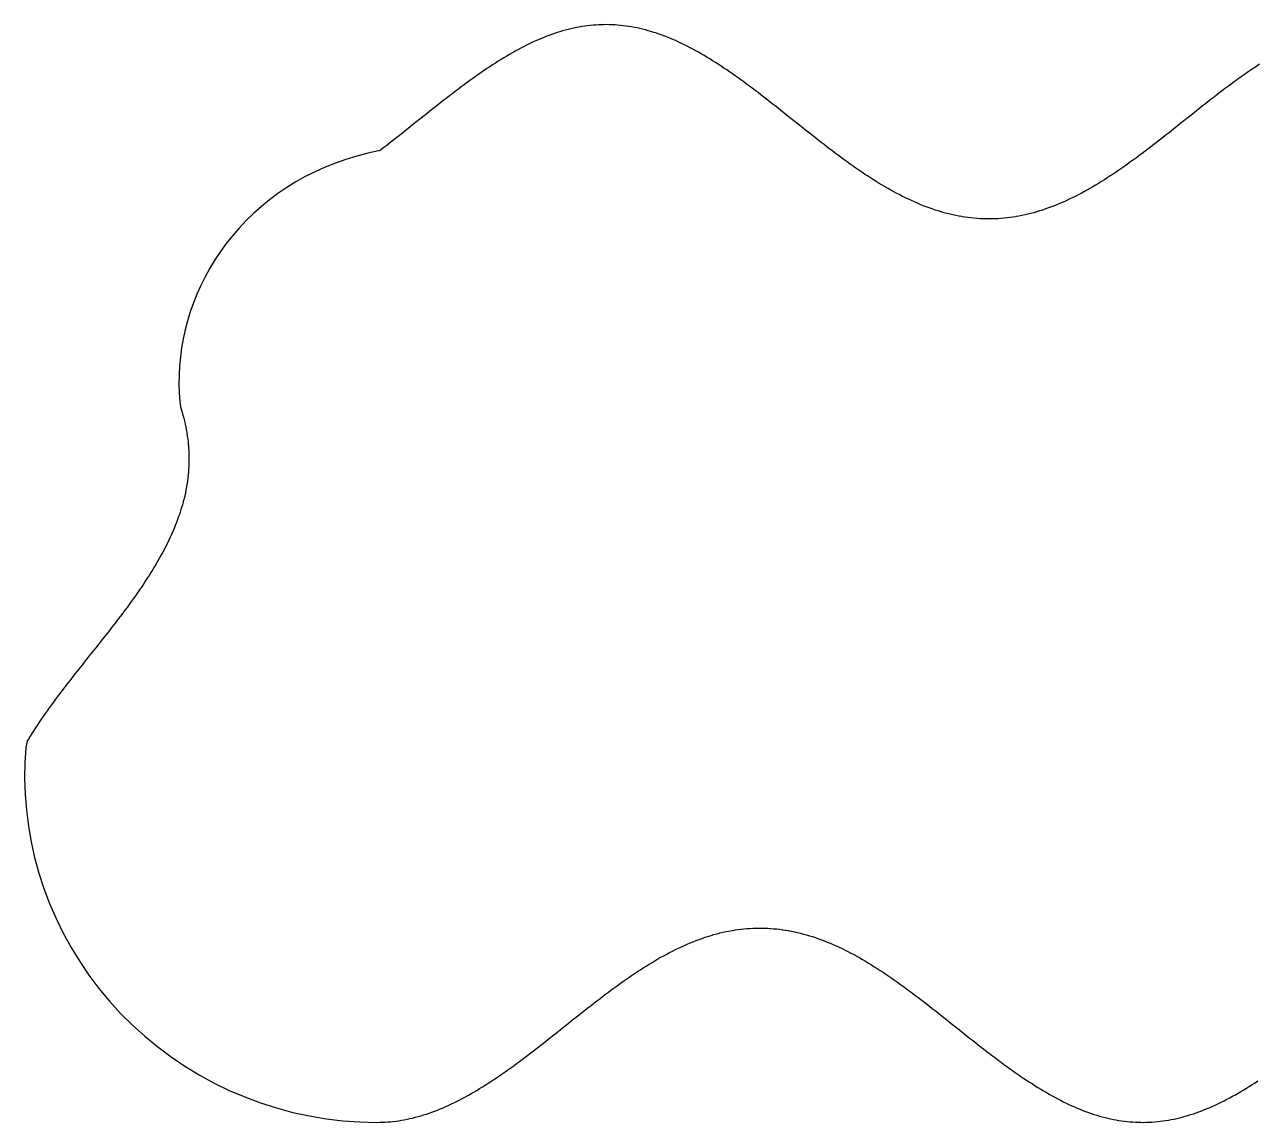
# Model space of a CAD drawing. Header units: metres. Extents: x -11.1 to 65.1, y -12 to 21.9.
# Drawn here: x -11.07 to 27, y -12 to 21.9 of the extents above; entities that cross this region are included whole.
import ezdxf

# ---------------------------------------------------------------- set-up
doc = ezdxf.new("R2010")
doc.units = ezdxf.units.M

msp = doc.modelspace()

# ---------------------------------------------------------------- linework, layer by layer
for p, q in [((5.54309, 21.7057), (5.45706, 21.6802)), ((5.62856, 21.7295), (5.54309, 21.7057)), ((5.71408, 21.7518), (5.62856, 21.7295)), ((5.8002, 21.7728), (5.71408, 21.7518)), ((5.8842, 21.7917), (5.8002, 21.7728)), ((5.97093, 21.8097), (5.8842, 21.7917)), ((6.05557, 21.8257), (5.97093, 21.8097)), ((6.14035, 21.8401), (6.05557, 21.8257)), ((6.22636, 21.8532), (6.14035, 21.8401)), ((6.31099, 21.8646), (6.22636, 21.8532)), ((6.39626, 21.8744), (6.31099, 21.8646)), ((6.48143, 21.8827), (6.39626, 21.8744)), ((6.56604, 21.8893), (6.48143, 21.8827)), ((6.65134, 21.8943), (6.56604, 21.8893)), ((6.73604, 21.8978), (6.65134, 21.8943)), ((6.82124, 21.8996), (6.73604, 21.8978)), ((6.90575, 21.8999), (6.82124, 21.8996)), ((6.99185, 21.8985), (6.90575, 21.8999)), ((7.07556, 21.8957), (6.99185, 21.8985)), ((7.16176, 21.8911), (7.07556, 21.8957)), ((7.24571, 21.8851), (7.16176, 21.8911)), ((7.3311, 21.8773), (7.24571, 21.8851)), ((7.41695, 21.868), (7.3311, 21.8773)), ((7.50125, 21.8572), (7.41695, 21.868)), ((7.58653, 21.8447), (7.50125, 21.8572)), ((7.67166, 21.8307), (7.58653, 21.8447)), ((7.75703, 21.8151), (7.67166, 21.8307)), ((7.84229, 21.7979), (7.75703, 21.8151)), ((7.92751, 21.7793), (7.84229, 21.7979)), ((8.01295, 21.759), (7.92751, 21.7793)), ((8.09914, 21.737), (8.01295, 21.759)), ((8.18356, 21.714), (8.09914, 21.737)), ((8.27032, 21.6888), (8.18356, 21.714)), ((4.5959, 21.3456), (4.51012, 21.3048)), ((4.6833, 21.3859), (4.5959, 21.3456)), ((4.76891, 21.424), (4.6833, 21.3859)), ((4.85631, 21.4615), (4.76891, 21.424)), ((4.94101, 21.4965), (4.85631, 21.4615)), ((5.02805, 21.5311), (4.94101, 21.4965)), ((5.11456, 21.5641), (5.02805, 21.5311)), ((5.19957, 21.5951), (5.11456, 21.5641)), ((5.2865, 21.6253), (5.19957, 21.5951)), ((5.37117, 21.6533), (5.2865, 21.6253)), ((5.45706, 21.6802), (5.37117, 21.6533)), ((8.35577, 21.6625), (8.27032, 21.6888)), ((8.44128, 21.6347), (8.35577, 21.6625)), ((8.52638, 21.6056), (8.44128, 21.6347)), ((8.61391, 21.5742), (8.52638, 21.6056)), ((8.69896, 21.5422), (8.61391, 21.5742)), ((8.78481, 21.5086), (8.69896, 21.5422)), ((8.87166, 21.4731), (8.78481, 21.5086)), ((8.95694, 21.437), (8.87166, 21.4731)), ((9.0441, 21.3986), (8.95694, 21.437)), ((9.13081, 21.3591), (9.0441, 21.3986)), ((9.21602, 21.319), (9.13081, 21.3591)), ((3.90152, 20.9802), (3.81563, 20.9298)), ((3.99019, 21.0311), (3.90152, 20.9802)), ((4.07619, 21.0793), (3.99019, 21.0311)), ((4.1633, 21.1271), (4.07619, 21.0793)), ((4.2505, 21.1736), (4.1633, 21.1271)), ((4.33643, 21.2183), (4.2505, 21.1736)), ((4.42372, 21.2624), (4.33643, 21.2183)), ((4.51012, 21.3048), (4.42372, 21.2624)), ((9.30386, 21.2763), (9.21602, 21.319)), ((9.39055, 21.2329), (9.30386, 21.2763)), ((9.47685, 21.1885), (9.39055, 21.2329)), ((9.56261, 21.1431), (9.47685, 21.1885)), ((9.65132, 21.0949), (9.56261, 21.1431)), ((9.73647, 21.0475), (9.65132, 21.0949)), ((9.8252, 20.997), (9.73647, 21.0475)), ((9.91138, 20.9467), (9.8252, 20.997)), ((9.99838, 20.8949), (9.91138, 20.9467)), ((3.29066, 20.5996), (3.20428, 20.5419)), ((3.37939, 20.6579), (3.29066, 20.5996)), ((3.46553, 20.7135), (3.37939, 20.6579)), ((3.55424, 20.7699), (3.46553, 20.7135)), ((3.64015, 20.8235), (3.55424, 20.7699)), ((3.72833, 20.8774), (3.64015, 20.8235)), ((3.81563, 20.9298), (3.72833, 20.8774)), ((10.0856, 20.8419), (9.99838, 20.8949)), ((10.1738, 20.7873), (10.0856, 20.8419)), ((10.2598, 20.733), (10.1738, 20.7873)), ((10.3485, 20.676), (10.2598, 20.733)), ((10.4347, 20.6196), (10.3485, 20.676)), ((10.5234, 20.5607), (10.4347, 20.6196)), ((10.6101, 20.5023), (10.5234, 20.5607)), ((26.8943, 20.5613), (26.8058, 20.5017)), ((26.9821, 20.6196), (26.8943, 20.5613)), ((27.0683, 20.676), (26.9821, 20.6196)), ((2.76466, 20.2358), (2.67761, 20.173)), ((2.85249, 20.2986), (2.76466, 20.2358)), ((2.94116, 20.3611), (2.85249, 20.2986)), ((3.02794, 20.4215), (2.94116, 20.3611)), ((3.11667, 20.4825), (3.02794, 20.4215)), ((3.20428, 20.5419), (3.11667, 20.4825)), ((10.6986, 20.4417), (10.6101, 20.5023)), ((10.7856, 20.3814), (10.6986, 20.4417)), ((10.8731, 20.3199), (10.7856, 20.3814)), ((10.9618, 20.2568), (10.8731, 20.3199)), ((11.0496, 20.1936), (10.9618, 20.2568)), ((11.1367, 20.1303), (11.0496, 20.1936)), ((26.3672, 20.1936), (26.2793, 20.1297)), ((26.455, 20.2568), (26.3672, 20.1936)), ((26.5437, 20.3199), (26.455, 20.2568)), ((26.6312, 20.3814), (26.5437, 20.3199)), ((26.7182, 20.4417), (26.6312, 20.3814)), ((26.8058, 20.5017), (26.7182, 20.4417)), ((2.23676, 19.8451), (2.14859, 19.7779)), ((2.32549, 19.9123), (2.23676, 19.8451)), ((2.41293, 19.9779), (2.32549, 19.9123)), ((2.50095, 20.0434), (2.41293, 19.9779)), ((2.58968, 20.1088), (2.50095, 20.0434)), ((2.67761, 20.173), (2.58968, 20.1088)), ((11.2254, 20.0651), (11.1367, 20.1303)), ((11.3128, 20.0003), (11.2254, 20.0651)), ((11.4015, 19.9339), (11.3128, 20.0003)), ((11.4896, 19.8674), (11.4015, 19.9339)), ((11.5777, 19.8004), (11.4896, 19.8674)), ((11.6654, 19.7332), (11.5777, 19.8004)), ((25.8391, 19.8004), (25.7514, 19.7332)), ((25.9272, 19.8674), (25.8391, 19.8004)), ((26.0153, 19.9339), (25.9272, 19.8674)), ((26.104, 20.0003), (26.0153, 19.9339)), ((26.1921, 20.0656), (26.104, 20.0003)), ((26.2793, 20.1297), (26.1921, 20.0656)), ((1.70744, 19.4354), (1.61871, 19.3656)), ((1.79552, 19.5045), (1.70744, 19.4354)), ((1.88385, 19.5735), (1.79552, 19.5045)), ((1.97217, 19.642), (1.88385, 19.5735)), ((2.0609, 19.7106), (1.97217, 19.642)), ((2.14859, 19.7779), (2.0609, 19.7106)), ((11.7542, 19.6648), (11.6654, 19.7332)), ((11.8425, 19.5964), (11.7542, 19.6648)), ((11.9308, 19.5275), (11.8425, 19.5964)), ((12.0192, 19.4583), (11.9308, 19.5275)), ((12.1073, 19.389), (12.0192, 19.4583)), ((25.3976, 19.4583), (25.3092, 19.3888)), ((25.486, 19.5275), (25.3976, 19.4583)), ((25.5743, 19.5964), (25.486, 19.5275)), ((25.6626, 19.6648), (25.5743, 19.5964)), ((25.7514, 19.7332), (25.6626, 19.6648)), ((1.26454, 19.0848), (0.909637, 18.8022)), ((1.35315, 19.1552), (1.26454, 19.0848)), ((1.4417, 19.2255), (1.35315, 19.1552)), ((1.53021, 19.2957), (1.4417, 19.2255)), ((1.61871, 19.3656), (1.53021, 19.2957)), ((12.196, 19.319), (12.1073, 19.389)), ((12.2843, 19.2491), (12.196, 19.319)), ((12.3731, 19.1787), (12.2843, 19.2491)), ((12.4617, 19.1083), (12.3731, 19.1787)), ((12.5503, 19.0377), (12.4617, 19.1083)), ((12.8164, 18.8258), (12.5503, 19.0377)), ((24.8665, 19.0377), (24.6003, 18.8257)), ((24.9552, 19.1083), (24.8665, 19.0377)), ((25.0437, 19.1787), (24.9552, 19.1083)), ((25.1325, 19.2491), (25.0437, 19.1787)), ((25.2208, 19.319), (25.1325, 19.2491)), ((25.3092, 19.3888), (25.2208, 19.319)), ((0.731873, 18.6609), (0.642929, 18.5904)), ((0.820755, 18.7315), (0.731873, 18.6609)), ((0.909637, 18.8022), (0.820755, 18.7315)), ((12.9052, 18.7551), (12.8164, 18.8258)), ((12.9941, 18.6845), (12.9052, 18.7551)), ((13.0829, 18.6141), (12.9941, 18.6845)), ((24.4226, 18.6844), (24.3336, 18.6139)), ((24.5114, 18.755), (24.4226, 18.6844)), ((24.6003, 18.8257), (24.5114, 18.755)), ((0.286743, 18.3106), (0.197586, 18.2414)), ((0.375839, 18.3802), (0.286743, 18.3106)), ((0.464935, 18.4501), (0.375839, 18.3802)), ((0.553955, 18.5201), (0.464935, 18.4501)), ((0.642929, 18.5904), (0.553955, 18.5201)), ((13.1719, 18.5437), (13.0829, 18.6141)), ((13.2609, 18.4736), (13.1719, 18.5437)), ((13.3499, 18.4037), (13.2609, 18.4736)), ((13.4389, 18.3341), (13.3499, 18.4037)), ((13.528, 18.2647), (13.4389, 18.3341)), ((23.9775, 18.3338), (23.8884, 18.2644)), ((24.0666, 18.4035), (23.9775, 18.3338)), ((24.1557, 18.4734), (24.0666, 18.4035)), ((24.2447, 18.5435), (24.1557, 18.4734)), ((24.3336, 18.6139), (24.2447, 18.5435)), ((-0.472748, 17.9274), (-0.816116, 17.8406)), ((-0.147202, 18.0002), (-0.472748, 17.9274)), ((-0.121002, 18.008), (-0.147202, 18.0002)), ((-0.102966, 18.0157), (-0.121002, 18.008)), ((-0.085785, 18.0252), (-0.102966, 18.0157)), ((-0.069611, 18.0363), (-0.085785, 18.0252)), ((0.019119, 18.104), (-0.069611, 18.0363)), ((0.108383, 18.1725), (0.019119, 18.104)), ((0.197586, 18.2414), (0.108383, 18.1725)), ((13.6172, 18.1958), (13.528, 18.2647)), ((13.7064, 18.1272), (13.6172, 18.1958)), ((13.7956, 18.059), (13.7064, 18.1272)), ((13.8849, 17.9912), (13.7956, 18.059)), ((13.9742, 17.924), (13.8849, 17.9912)), ((14.0636, 17.8573), (13.9742, 17.924)), ((23.4419, 17.9235), (23.3525, 17.8568)), ((23.5313, 17.9908), (23.4419, 17.9235)), ((23.6206, 18.0585), (23.5313, 17.9908)), ((23.7099, 18.1268), (23.6206, 18.0585)), ((23.7992, 18.1954), (23.7099, 18.1268)), ((23.8884, 18.2644), (23.7992, 18.1954)), ((-1.47679, 17.6262), (-1.79573, 17.4987)), ((-1.15025, 17.7402), (-1.47679, 17.6262)), ((-0.816116, 17.8406), (-1.15025, 17.7402)), ((14.153, 17.7911), (14.0636, 17.8573)), ((14.2425, 17.7256), (14.153, 17.7911)), ((14.332, 17.6607), (14.2425, 17.7256)), ((14.4216, 17.5965), (14.332, 17.6607)), ((14.5112, 17.533), (14.4216, 17.5965)), ((14.601, 17.4702), (14.5112, 17.533)), ((22.9046, 17.5323), (22.8148, 17.4695)), ((22.9943, 17.5959), (22.9046, 17.5323)), ((23.0839, 17.6601), (22.9943, 17.5959)), ((23.1735, 17.725), (23.0839, 17.6601)), ((23.263, 17.7906), (23.1735, 17.725)), ((23.3525, 17.8568), (23.263, 17.7906)), ((-2.40695, 17.2066), (-2.69826, 17.043)), ((-2.10545, 17.3589), (-2.40695, 17.2066)), ((-1.79573, 17.4987), (-2.10545, 17.3589)), ((14.6907, 17.4083), (14.601, 17.4702)), ((14.7805, 17.3471), (14.6907, 17.4083)), ((14.8704, 17.2868), (14.7805, 17.3471)), ((14.9603, 17.2274), (14.8704, 17.2868)), ((15.0503, 17.1689), (14.9603, 17.2274)), ((15.1403, 17.1114), (15.0503, 17.1689)), ((22.3652, 17.1681), (22.2751, 17.1105)), ((22.4553, 17.2266), (22.3652, 17.1681)), ((22.5453, 17.2861), (22.4553, 17.2266)), ((22.6352, 17.3464), (22.5453, 17.2861)), ((22.725, 17.4075), (22.6352, 17.3464)), ((22.8148, 17.4695), (22.725, 17.4075)), ((-2.98012, 16.8683), (-3.25189, 16.6829)), ((-2.69826, 17.043), (-2.98012, 16.8683)), ((15.2304, 17.0549), (15.1403, 17.1114)), ((15.3206, 16.9993), (15.2304, 17.0549)), ((15.4108, 16.9448), (15.3206, 16.9993)), ((15.5011, 16.8914), (15.4108, 16.9448)), ((15.5932, 16.8382), (15.5011, 16.8914)), ((15.6819, 16.788), (15.5932, 16.8382)), ((15.7724, 16.738), (15.6819, 16.788)), ((21.7331, 16.787), (21.6425, 16.737)), ((21.8236, 16.8382), (21.7331, 16.787)), ((21.9141, 16.8905), (21.8236, 16.8382)), ((22.0045, 16.9439), (21.9141, 16.8905)), ((22.0948, 16.9984), (22.0045, 16.9439)), ((22.185, 17.0539), (22.0948, 16.9984)), ((22.2751, 17.1105), (22.185, 17.0539)), ((-3.51312, 16.4877), (-3.76344, 16.2832)), ((-3.25189, 16.6829), (-3.51312, 16.4877)), ((15.863, 16.6892), (15.7724, 16.738)), ((15.9536, 16.6417), (15.863, 16.6892)), ((16.0444, 16.5954), (15.9536, 16.6417)), ((16.1373, 16.5493), (16.0444, 16.5954)), ((16.226, 16.5066), (16.1373, 16.5493)), ((16.317, 16.4642), (16.226, 16.5066)), ((16.4081, 16.4232), (16.317, 16.4642)), ((16.4991, 16.3836), (16.4081, 16.4232)), ((16.5904, 16.3454), (16.4991, 16.3836)), ((20.9151, 16.3825), (20.8264, 16.3454)), ((21.0064, 16.4222), (20.9151, 16.3825)), ((21.0975, 16.4632), (21.0064, 16.4222)), ((21.1908, 16.5066), (21.0975, 16.4632)), ((21.2795, 16.5493), (21.1908, 16.5066)), ((21.3703, 16.5943), (21.2795, 16.5493)), ((21.4612, 16.6406), (21.3703, 16.5943)), ((21.5538, 16.6892), (21.4612, 16.6406)), ((21.6425, 16.737), (21.5538, 16.6892)), ((-4.00294, 16.0697), (-4.23083, 15.8484)), ((-3.76344, 16.2832), (-4.00294, 16.0697)), ((16.6816, 16.3086), (16.5904, 16.3454)), ((16.773, 16.2733), (16.6816, 16.3086)), ((16.8672, 16.2384), (16.773, 16.2733)), ((16.9559, 16.207), (16.8672, 16.2384)), ((17.0505, 16.1752), (16.9559, 16.207)), ((17.1392, 16.1469), (17.0505, 16.1752)), ((17.1422, 16.146), (17.1392, 16.1469)), ((17.2309, 16.1192), (17.1422, 16.146)), ((17.234, 16.1183), (17.2309, 16.1192)), ((17.3227, 16.093), (17.234, 16.1183)), ((17.4146, 16.0685), (17.3227, 16.093)), ((17.5099, 16.0448), (17.4146, 16.0685)), ((17.5986, 16.0242), (17.5099, 16.0448)), ((17.6019, 16.0235), (17.5986, 16.0242)), ((17.6907, 16.0046), (17.6019, 16.0235)), ((17.7828, 15.9866), (17.6907, 16.0046)), ((19.7261, 16.0046), (19.634, 15.9866)), ((19.8149, 16.0235), (19.7261, 16.0046)), ((19.8182, 16.0242), (19.8149, 16.0235)), ((19.9069, 16.0448), (19.8182, 16.0242)), ((20.0022, 16.0685), (19.9069, 16.0448)), ((20.0941, 16.093), (20.0022, 16.0685)), ((20.1828, 16.1183), (20.0941, 16.093)), ((20.1859, 16.1192), (20.1828, 16.1183)), ((20.2746, 16.146), (20.1859, 16.1192)), ((20.2776, 16.1469), (20.2746, 16.146)), ((20.3663, 16.1752), (20.2776, 16.1469)), ((20.4609, 16.207), (20.3663, 16.1752)), ((20.5496, 16.2384), (20.4609, 16.207)), ((20.6411, 16.2722), (20.5496, 16.2384)), ((20.7325, 16.3075), (20.6411, 16.2722)), ((20.8264, 16.3454), (20.7325, 16.3075)), ((-4.44751, 15.6191), (-4.65242, 15.3829)), ((-4.23083, 15.8484), (-4.44751, 15.6191)), ((17.7863, 15.9859), (17.7828, 15.9866)), ((17.875, 15.9702), (17.7863, 15.9859)), ((17.8786, 15.9697), (17.875, 15.9702)), ((17.9673, 15.9556), (17.8786, 15.9697)), ((17.9708, 15.9551), (17.9673, 15.9556)), ((18.0595, 15.9426), (17.9708, 15.9551)), ((18.0632, 15.9422), (18.0595, 15.9426)), ((18.1519, 15.9314), (18.0632, 15.9422)), ((18.1555, 15.931), (18.1519, 15.9314)), ((18.2443, 15.9218), (18.1555, 15.931)), ((18.248, 15.9215), (18.2443, 15.9218)), ((18.3367, 15.914), (18.248, 15.9215)), ((18.3404, 15.9137), (18.3367, 15.914)), ((18.4291, 15.9079), (18.3404, 15.9137)), ((18.4328, 15.9077), (18.4291, 15.9079)), ((18.5216, 15.9035), (18.4328, 15.9077)), ((18.5253, 15.9034), (18.5216, 15.9035)), ((18.6141, 15.9009), (18.5253, 15.9034)), ((18.6178, 15.9008), (18.6141, 15.9009)), ((18.7065, 15.9), (18.6178, 15.9008)), ((18.7103, 15.9), (18.7065, 15.9)), ((18.799, 15.9008), (18.7103, 15.9)), ((18.8027, 15.9009), (18.799, 15.9008)), ((18.8915, 15.9034), (18.8027, 15.9009)), ((18.8952, 15.9035), (18.8915, 15.9034)), ((18.984, 15.9077), (18.8952, 15.9035)), ((18.9877, 15.9079), (18.984, 15.9077)), ((19.0764, 15.9137), (18.9877, 15.9079)), ((19.0801, 15.914), (19.0764, 15.9137)), ((19.1688, 15.9215), (19.0801, 15.914)), ((19.1725, 15.9218), (19.1688, 15.9215)), ((19.2613, 15.931), (19.1725, 15.9218)), ((19.2649, 15.9314), (19.2613, 15.931)), ((19.3536, 15.9422), (19.2649, 15.9314)), ((19.3573, 15.9426), (19.3536, 15.9422)), ((19.446, 15.9551), (19.3573, 15.9426)), ((19.4495, 15.9556), (19.446, 15.9551)), ((19.5382, 15.9697), (19.4495, 15.9556)), ((19.5418, 15.9702), (19.5382, 15.9697)), ((19.6305, 15.9859), (19.5418, 15.9702)), ((19.634, 15.9866), (19.6305, 15.9859)), ((-4.65242, 15.3829), (-4.84563, 15.1402)), ((-5.02692, 14.8915), (-5.19617, 14.6375)), ((-4.84563, 15.1402), (-5.02692, 14.8915)), ((-5.19617, 14.6375), (-5.35345, 14.3785)), ((-5.49847, 14.1156), (-5.6315, 13.8487)), ((-5.35345, 14.3785), (-5.49847, 14.1156)), ((-5.6315, 13.8487), (-5.75232, 13.5788)), ((-5.75232, 13.5788), (-5.86122, 13.3057)), ((-5.95793, 13.0308), (-6.04263, 12.7543)), ((-5.86122, 13.3057), (-5.95793, 13.0308)), ((-6.04263, 12.7543), (-6.11555, 12.4762)), ((-6.17667, 12.1973), (-6.22604, 11.9182)), ((-6.11555, 12.4762), (-6.17667, 12.1973)), ((-6.22604, 11.9182), (-6.26387, 11.639)), ((-6.26387, 11.639), (-6.29027, 11.3605)), ((-6.30537, 11.0829), (-6.30934, 10.8064)), ((-6.29027, 11.3605), (-6.30537, 11.0829)), ((-6.30934, 10.8064), (-6.30235, 10.5316)), ((-6.30235, 10.5316), (-6.28488, 10.2634)), ((-6.28488, 10.2634), (-6.26068, 10.1015)), ((-6.26068, 10.1015), (-6.23752, 10.0276)), ((-6.23752, 10.0276), (-6.2366, 10.0246)), ((-6.2366, 10.0246), (-6.21031, 9.93584)), ((-6.21031, 9.93584), (-6.20941, 9.93269)), ((-6.20941, 9.93269), (-6.18469, 9.84396)), ((-6.18469, 9.84396), (-6.18384, 9.84081)), ((-6.18384, 9.84081), (-6.16068, 9.75208)), ((-6.16068, 9.75208), (-6.15985, 9.74881)), ((-6.15985, 9.74881), (-6.13828, 9.66008)), ((-6.13828, 9.66008), (-6.1375, 9.65678)), ((-6.1375, 9.65678), (-6.11751, 9.56807)), ((-6.11751, 9.56807), (-6.11678, 9.56465)), ((-6.11678, 9.56465), (-6.0984, 9.47592)), ((-6.0984, 9.47592), (-6.09773, 9.47255)), ((-6.09773, 9.47255), (-6.08095, 9.38382)), ((-6.08095, 9.38382), (-6.08031, 9.38028)), ((-6.08031, 9.38028), (-6.06517, 9.29155)), ((-6.06517, 9.29155), (-6.06461, 9.28804)), ((-6.06461, 9.28804), (-6.05109, 9.19931)), ((-6.05109, 9.19931), (-6.05058, 9.19574)), ((-6.05058, 9.19574), (-6.0387, 9.10701)), ((-6.0387, 9.10701), (-6.03824, 9.10335)), ((-6.03824, 9.10335), (-6.02802, 9.01462)), ((-6.02802, 9.01462), (-6.02763, 9.011)), ((-6.02763, 9.011), (-6.01904, 8.92227)), ((-6.01904, 8.92227), (-6.01872, 8.91856)), ((-6.01872, 8.91856), (-6.0118, 8.82983)), ((-6.0118, 8.82983), (-6.01154, 8.82611)), ((-6.01154, 8.82611), (-6.00627, 8.73738)), ((-6.00627, 8.73738), (-6.00609, 8.73369)), ((-6.00609, 8.73369), (-6.00247, 8.64496)), ((-6.00247, 8.64496), (-6.00235, 8.64117)), ((-6.00235, 8.64117), (-6.00041, 8.55244)), ((-6.00011, 8.45622), (-6.0015, 8.36749)), ((-6.00041, 8.55244), (-6.00037, 8.54871)), ((-6.00037, 8.54871), (-6.00009, 8.45998)), ((-6.00009, 8.45998), (-6.00011, 8.45622)), ((-6.02446, 7.9977), (-6.02483, 7.994)), ((-6.01643, 8.08641), (-6.02446, 7.9977)), ((-6.01614, 8.09009), (-6.01643, 8.08641)), ((-6.00977, 8.17882), (-6.01614, 8.09009)), ((-6.00952, 8.18254), (-6.00977, 8.17882)), ((-6.00481, 8.27127), (-6.00952, 8.18254)), ((-6.00465, 8.27501), (-6.00481, 8.27127)), ((-6.0015, 8.36749), (-6.00465, 8.27501)), ((-6.0755, 7.62483), (-6.09172, 7.5361)), ((-6.07491, 7.62828), (-6.0755, 7.62483)), ((-6.06029, 7.71701), (-6.07491, 7.62828)), ((-6.05974, 7.7206), (-6.06029, 7.71701)), ((-6.04677, 7.80933), (-6.05974, 7.7206)), ((-6.04626, 7.81294), (-6.04677, 7.80933)), ((-6.03494, 7.90167), (-6.04626, 7.81294)), ((-6.03452, 7.90527), (-6.03494, 7.90167)), ((-6.02483, 7.994), (-6.03452, 7.90527)), ((-6.15303, 7.25642), (-6.17567, 7.16769)), ((-6.15222, 7.25974), (-6.15303, 7.25642)), ((-6.13042, 7.35178), (-6.15222, 7.25974)), ((-6.11096, 7.44051), (-6.13042, 7.35178)), ((-6.11024, 7.44389), (-6.11096, 7.44051)), ((-6.09239, 7.53262), (-6.11024, 7.44389)), ((-6.09172, 7.5361), (-6.09239, 7.53262)), ((-6.25652, 6.88916), (-6.28534, 6.80043)), ((-6.22734, 6.98393), (-6.25652, 6.88916)), ((-6.20158, 7.07266), (-6.22734, 6.98393)), ((-6.17651, 7.16452), (-6.20158, 7.07266)), ((-6.17567, 7.16769), (-6.17651, 7.16452)), ((-6.38487, 6.52306), (-6.42068, 6.43173)), ((-6.3495, 6.6172), (-6.38487, 6.52306)), ((-6.31766, 6.70593), (-6.3495, 6.6172)), ((-6.28632, 6.7975), (-6.31766, 6.70593)), ((-6.28534, 6.80043), (-6.28632, 6.7975)), ((-6.53674, 6.15822), (-6.57822, 6.06723)), ((-6.49664, 6.24933), (-6.53674, 6.15822)), ((-6.45691, 6.343), (-6.49664, 6.24933)), ((-6.42068, 6.43173), (-6.45691, 6.343)), ((-6.71065, 5.79466), (-6.75737, 5.70395)), ((-6.66519, 5.88542), (-6.71065, 5.79466)), ((-6.62103, 5.97627), (-6.66519, 5.88542)), ((-6.57822, 6.06723), (-6.62103, 5.97627)), ((-6.95645, 5.34186), (-7.00912, 5.2515)), ((-6.90491, 5.43227), (-6.95645, 5.34186)), ((-6.85454, 5.52275), (-6.90491, 5.43227)), ((-6.80534, 5.61331), (-6.85454, 5.52275)), ((-6.75737, 5.70395), (-6.80534, 5.61331)), ((-7.1736, 4.98088), (-7.23048, 4.89078)), ((-7.11772, 5.07101), (-7.1736, 4.98088)), ((-7.06288, 5.16124), (-7.11772, 5.07101)), ((-7.00912, 5.2515), (-7.06288, 5.16124)), ((-7.40685, 4.62093), (-7.46742, 4.53108)), ((-7.34714, 4.71085), (-7.40685, 4.62093)), ((-7.28835, 4.80078), (-7.34714, 4.71085)), ((-7.23048, 4.89078), (-7.28835, 4.80078)), ((-7.65408, 4.2619), (-7.71783, 4.17229)), ((-7.59108, 4.35159), (-7.65408, 4.2619)), ((-7.52885, 4.4413), (-7.59108, 4.35159)), ((-7.46742, 4.53108), (-7.52885, 4.4413)), ((-7.97945, 3.81433), (-8.04633, 3.72498)), ((-7.91312, 3.90375), (-7.97945, 3.81433)), ((-7.84738, 3.99321), (-7.91312, 3.90375)), ((-7.78227, 4.08273), (-7.84738, 3.99321)), ((-7.71783, 4.17229), (-7.78227, 4.08273)), ((-8.24997, 3.45715), (-8.31873, 3.36795)), ((-8.18164, 3.54639), (-8.24997, 3.45715)), ((-8.11375, 3.63564), (-8.18164, 3.54639)), ((-8.04633, 3.72498), (-8.11375, 3.63564)), ((-8.52699, 3.10072), (-8.59697, 3.01173)), ((-8.45726, 3.18976), (-8.52699, 3.10072)), ((-8.38782, 3.27887), (-8.45726, 3.18976)), ((-8.31873, 3.36795), (-8.38782, 3.27887)), ((-8.80804, 2.74498), (-8.87865, 2.65616)), ((-8.73753, 2.83386), (-8.80804, 2.74498)), ((-8.66718, 2.92276), (-8.73753, 2.83386)), ((-8.59697, 3.01173), (-8.66718, 2.92276)), ((-9.16133, 2.30118), (-9.23187, 2.21252)), ((-8.94931, 2.56737), (-9.16133, 2.30118)), ((-8.87865, 2.65616), (-8.94931, 2.56737)), ((-9.44247, 1.94681), (-9.51199, 1.85861)), ((-9.37247, 2.03534), (-9.44247, 1.94681)), ((-9.30212, 2.12407), (-9.37247, 2.03534)), ((-9.23187, 2.21252), (-9.30212, 2.12407)), ((-9.71956, 1.59312), (-9.78789, 1.50482)), ((-9.6508, 1.68147), (-9.71956, 1.59312)), ((-9.58167, 1.76988), (-9.6508, 1.68147)), ((-9.51199, 1.85861), (-9.58167, 1.76988)), ((-10.0564, 1.15205), (-10.1221, 1.06395)), ((-9.9901, 1.24014), (-10.0564, 1.15205)), ((-9.92319, 1.32834), (-9.9901, 1.24014)), ((-9.85579, 1.41655), (-9.92319, 1.32834)), ((-9.78789, 1.50482), (-9.85579, 1.41655)), ((-10.3148, 0.800873), (-10.3784, 0.712143)), ((-10.2517, 0.887939), (-10.3148, 0.800873)), ((-10.1872, 0.975937), (-10.2517, 0.887939)), ((-10.1221, 1.06395), (-10.1872, 0.975937)), ((-10.5618, 0.44989), (-10.6222, 0.36116)), ((-10.502, 0.53653), (-10.5618, 0.44989)), ((-10.4406, 0.624329), (-10.502, 0.53653)), ((-10.3784, 0.712143), (-10.4406, 0.624329)), ((-10.8515, 0.011154), (-10.9057, -0.075256)), ((-10.7948, 0.099884), (-10.8515, 0.011154)), ((-10.7388, 0.186035), (-10.7948, 0.099884)), ((-10.681, 0.27359), (-10.7388, 0.186035)), ((-10.6222, 0.36116), (-10.681, 0.27359)), ((-10.9947, -0.220963), (-11.0359, -0.425308)), ((-10.9591, -0.161987), (-10.9947, -0.220963)), ((-10.9057, -0.075256), (-10.9591, -0.161987)), ((-11.0359, -0.425308), (-11.0663, -0.899536)), ((-11.0663, -0.899536), (-11.0744, -1.3855)), ((-11.0744, -1.3855), (-11.0596, -1.87337)), ((-11.0596, -1.87337), (-11.0216, -2.3623)), ((-11.0216, -2.3623), (-10.9604, -2.85031)), ((-10.9604, -2.85031), (-10.8758, -3.33742)), ((-10.8758, -3.33742), (-10.7679, -3.82117)), ((-10.7679, -3.82117), (-10.6369, -4.30121)), ((-10.6369, -4.30121), (-10.4827, -4.77626)), ((-10.4827, -4.77626), (-10.3055, -5.24518)), ((-10.3055, -5.24518), (-10.1058, -5.7066)), ((-10.1058, -5.7066), (-9.88382, -6.15935)), ((10.6742, -6.09239), (10.6777, -6.09172)), ((10.6777, -6.09172), (10.7664, -6.0755)), ((10.7664, -6.0755), (10.7699, -6.07491)), ((10.7699, -6.07491), (10.8586, -6.06029)), ((10.8586, -6.06029), (10.8622, -6.05974)), ((10.8622, -6.05974), (10.9509, -6.04677)), ((10.9509, -6.04677), (10.9545, -6.04626)), ((10.9545, -6.04626), (11.0433, -6.03494)), ((11.0433, -6.03494), (11.0469, -6.03452)), ((11.0469, -6.03452), (11.1356, -6.02483)), ((11.1356, -6.02483), (11.1393, -6.02446)), ((11.1393, -6.02446), (11.228, -6.01643)), ((11.228, -6.01643), (11.2317, -6.01614)), ((11.2317, -6.01614), (11.3204, -6.00977)), ((11.3204, -6.00977), (11.3241, -6.00952)), ((11.3241, -6.00952), (11.4129, -6.00481)), ((11.4129, -6.00481), (11.4166, -6.00465)), ((11.4166, -6.00465), (11.5091, -6.0015)), ((11.5091, -6.0015), (11.5978, -6.00011)), ((11.5978, -6.00011), (11.6016, -6.00009)), ((11.6016, -6.00009), (11.6903, -6.00037)), ((11.6903, -6.00037), (11.694, -6.00041)), ((11.694, -6.00041), (11.7828, -6.00235)), ((11.7828, -6.00235), (11.7866, -6.00247)), ((11.7866, -6.00247), (11.8753, -6.00609)), ((11.8753, -6.00609), (11.879, -6.00627)), ((11.879, -6.00627), (11.9677, -6.01154)), ((11.9677, -6.01154), (11.9714, -6.0118)), ((11.9714, -6.0118), (12.0602, -6.01872)), ((12.0602, -6.01872), (12.0639, -6.01904)), ((12.0639, -6.01904), (12.1526, -6.02763)), ((12.1526, -6.02763), (12.1562, -6.02802)), ((12.1562, -6.02802), (12.2449, -6.03824)), ((12.2449, -6.03824), (12.2486, -6.0387)), ((12.2486, -6.0387), (12.3373, -6.05058)), ((12.3373, -6.05058), (12.3409, -6.05109)), ((12.3409, -6.05109), (12.4296, -6.06461)), ((12.4296, -6.06461), (12.4331, -6.06517)), ((12.4331, -6.06517), (12.5219, -6.08031)), ((12.5219, -6.08031), (12.5254, -6.08095)), ((12.5254, -6.08095), (12.6141, -6.09773)), ((-9.88382, -6.15935), (-9.63983, -6.60262)), ((9.39091, -6.49664), (9.48459, -6.45691)), ((9.48459, -6.45691), (9.57332, -6.42068)), ((9.57332, -6.42068), (9.66466, -6.38487)), ((9.66466, -6.38487), (9.7588, -6.3495)), ((9.7588, -6.3495), (9.84753, -6.31766)), ((9.84753, -6.31766), (9.9391, -6.28632)), ((9.9391, -6.28632), (9.94203, -6.28534)), ((9.94203, -6.28534), (10.0308, -6.25652)), ((10.0308, -6.25652), (10.1255, -6.22734)), ((10.1255, -6.22734), (10.2143, -6.20158)), ((10.2143, -6.20158), (10.3061, -6.17651)), ((10.3061, -6.17651), (10.3093, -6.17567)), ((10.3093, -6.17567), (10.398, -6.15303)), ((10.398, -6.15303), (10.4013, -6.15222)), ((10.4013, -6.15222), (10.4934, -6.13042)), ((10.4934, -6.13042), (10.5821, -6.11096)), ((10.5821, -6.11096), (10.5855, -6.11024)), ((10.5855, -6.11024), (10.6742, -6.09239)), ((12.6141, -6.09773), (12.6175, -6.0984)), ((12.6175, -6.0984), (12.7062, -6.11678)), ((12.7062, -6.11678), (12.7097, -6.11751)), ((12.7097, -6.11751), (12.7984, -6.1375)), ((12.7984, -6.1375), (12.8017, -6.13828)), ((12.8017, -6.13828), (12.8904, -6.15985)), ((12.8904, -6.15985), (12.8937, -6.16068)), ((12.8937, -6.16068), (12.9824, -6.18384)), ((12.9824, -6.18384), (12.9856, -6.18469)), ((12.9856, -6.18469), (13.0743, -6.20941)), ((13.0743, -6.20941), (13.0774, -6.21031)), ((13.0774, -6.21031), (13.1662, -6.2366)), ((13.1662, -6.2366), (13.1692, -6.23752)), ((13.1692, -6.23752), (13.2579, -6.26534)), ((13.2579, -6.26534), (13.3496, -6.29561)), ((13.3496, -6.29561), (13.3525, -6.2966)), ((13.3525, -6.2966), (13.444, -6.32845)), ((13.444, -6.32845), (13.5355, -6.3618)), ((13.5355, -6.3618), (13.6268, -6.39664)), ((13.6268, -6.39664), (13.7156, -6.4319)), ((13.7156, -6.4319), (13.8094, -6.47069)), ((13.8094, -6.47069), (13.8981, -6.50879)), ((-9.63983, -6.60262), (-9.37454, -7.03476)), ((8.66617, -6.85353), (8.75681, -6.80432)), ((8.75681, -6.80432), (8.84752, -6.75633)), ((8.84752, -6.75633), (8.93828, -6.70961)), ((8.93828, -6.70961), (9.02913, -6.66414)), ((9.02913, -6.66414), (9.11786, -6.62103)), ((9.11786, -6.62103), (9.21107, -6.57716)), ((9.21107, -6.57716), (9.30219, -6.53568)), ((9.30219, -6.53568), (9.39091, -6.49664)), ((13.8981, -6.50879), (13.9916, -6.55042)), ((13.9916, -6.55042), (14.0826, -6.59233)), ((14.0826, -6.59233), (14.1713, -6.63455)), ((14.1713, -6.63455), (14.2643, -6.68021)), ((14.2643, -6.68021), (14.355, -6.72609)), ((14.355, -6.72609), (14.4457, -6.77322)), ((14.4457, -6.77322), (14.5363, -6.82159)), ((14.5363, -6.82159), (14.6269, -6.87119)), ((-9.37454, -7.03476), (-9.08817, -7.45525)), ((7.94366, -7.28749), (8.03375, -7.22961)), ((8.03375, -7.22961), (8.12389, -7.17271)), ((8.12389, -7.17271), (8.21411, -7.11681)), ((8.21411, -7.11681), (8.30437, -7.06197)), ((8.30437, -7.06197), (8.39473, -7.00816)), ((8.39473, -7.00816), (8.48514, -6.95547)), ((8.48514, -6.95547), (8.57561, -6.90393)), ((8.57561, -6.90393), (8.66617, -6.85353)), ((14.6269, -6.87119), (14.7173, -6.92195)), ((14.7173, -6.92195), (14.8077, -6.97388)), ((14.8077, -6.97388), (14.8981, -7.02692)), ((14.8981, -7.02692), (14.9883, -7.08105)), ((14.9883, -7.08105), (15.0785, -7.13623)), ((15.0785, -7.13623), (15.1686, -7.19244)), ((15.1686, -7.19244), (15.2587, -7.24966)), ((-9.08817, -7.45525), (-8.78159, -7.86244)), ((7.40445, -7.65341), (7.49416, -7.59039)), ((7.49416, -7.59039), (7.58394, -7.52812)), ((7.58394, -7.52812), (7.67378, -7.46667)), ((7.67378, -7.46667), (7.7637, -7.40605)), ((7.7637, -7.40605), (7.85364, -7.34634)), ((7.85364, -7.34634), (7.94366, -7.28749)), ((15.2587, -7.24966), (15.3487, -7.30783)), ((15.3487, -7.30783), (15.4386, -7.36694)), ((15.4386, -7.36694), (15.5285, -7.42694)), ((15.5285, -7.42694), (15.6183, -7.48781)), ((15.6183, -7.48781), (15.7081, -7.5495)), ((15.7081, -7.5495), (15.7978, -7.612)), ((15.7978, -7.612), (15.8874, -7.67525)), ((-8.78159, -7.86244), (-8.45486, -8.25612)), ((6.8672, -8.04585), (6.95662, -7.97894)), ((6.95662, -7.97894), (7.04607, -7.91258)), ((7.04607, -7.91258), (7.13559, -7.8468)), ((7.13559, -7.8468), (7.22514, -7.78168)), ((7.22514, -7.78168), (7.31476, -7.71719)), ((7.31476, -7.71719), (7.40445, -7.65341)), ((15.8874, -7.67525), (15.977, -7.73924)), ((15.977, -7.73924), (16.0666, -7.80391)), ((16.0666, -7.80391), (16.1561, -7.86922)), ((16.1561, -7.86922), (16.2455, -7.93517)), ((16.2455, -7.93517), (16.3349, -8.00168)), ((-8.45486, -8.25612), (-8.10938, -8.6344)), ((6.42084, -8.38751), (6.51003, -8.31836)), ((6.51003, -8.31836), (6.59926, -8.24959)), ((6.59926, -8.24959), (6.68851, -8.18124)), ((6.68851, -8.18124), (6.77785, -8.11328)), ((6.77785, -8.11328), (6.8672, -8.04585)), ((16.3349, -8.00168), (16.4243, -8.06876)), ((16.4243, -8.06876), (16.5136, -8.13634)), ((16.5136, -8.13634), (16.6028, -8.20436)), ((16.6028, -8.20436), (16.692, -8.27283)), ((16.692, -8.27283), (16.7812, -8.34171)), ((16.7812, -8.34171), (16.8703, -8.41093)), ((-8.10938, -8.6344), (-7.74539, -8.99683)), ((5.88672, -8.80792), (5.97562, -8.73741)), ((5.97562, -8.73741), (6.06459, -8.66698)), ((6.06459, -8.66698), (6.15358, -8.59677)), ((6.15358, -8.59677), (6.24261, -8.52675)), ((6.24261, -8.52675), (6.33173, -8.45697)), ((6.33173, -8.45697), (6.42084, -8.38751)), ((16.8703, -8.41093), (16.9594, -8.48047)), ((16.9594, -8.48047), (17.0484, -8.55028)), ((17.0484, -8.55028), (17.1374, -8.62035)), ((17.1374, -8.62035), (17.2263, -8.6906)), ((17.2263, -8.6906), (17.3152, -8.76103)), ((-7.74539, -8.99683), (-7.36397, -9.34218)), ((5.3541, -9.23189), (5.53149, -9.09068)), ((5.53149, -9.09068), (5.70901, -8.94926)), ((5.70901, -8.94926), (5.79784, -8.87857)), ((5.79784, -8.87857), (5.88672, -8.80792)), ((17.3152, -8.76103), (17.4041, -8.83157)), ((17.4041, -8.83157), (17.4929, -8.90222)), ((17.4929, -8.90222), (17.8477, -9.18478)), ((-7.36397, -9.34218), (-6.96582, -9.66971)), ((4.91148, -9.58167), (5.00021, -9.51201)), ((5.00021, -9.51201), (5.08841, -9.44247)), ((5.08841, -9.44247), (5.17694, -9.37247)), ((5.17694, -9.37247), (5.26567, -9.30214)), ((5.26567, -9.30214), (5.3541, -9.23189)), ((17.8477, -9.18478), (17.9363, -9.25523)), ((17.9363, -9.25523), (18.0249, -9.32553)), ((18.0249, -9.32553), (18.1136, -9.39581)), ((18.1136, -9.39581), (18.2019, -9.46555)), ((18.2019, -9.46555), (18.2906, -9.5354)), ((-6.96582, -9.66971), (-6.55145, -9.97882)), ((4.47046, -9.92278), (4.55814, -9.85579)), ((4.55814, -9.85579), (4.64641, -9.78789)), ((4.64641, -9.78789), (4.73471, -9.71956)), ((4.73471, -9.71956), (4.82307, -9.6508)), ((4.82307, -9.6508), (4.91148, -9.58167)), ((18.2906, -9.5354), (18.3787, -9.60449)), ((18.3787, -9.60449), (18.467, -9.67346)), ((18.467, -9.67346), (18.5553, -9.74203)), ((18.5553, -9.74203), (18.6441, -9.81058)), ((18.6441, -9.81058), (18.7318, -9.8779)), ((18.7318, -9.8779), (18.8205, -9.94553)), ((-6.55145, -9.97882), (-6.12256, -10.2682)), ((-6.12256, -10.2682), (-5.67967, -10.5373)), ((3.94162, -10.3154), (4.03033, -10.2511)), ((4.03033, -10.2511), (4.11752, -10.1872)), ((4.11752, -10.1872), (4.20554, -10.1221)), ((4.20554, -10.1221), (4.29427, -10.0559)), ((4.29427, -10.0559), (4.38173, -9.9901)), ((4.38173, -9.9901), (4.47046, -9.92278)), ((18.8205, -9.94553), (18.9081, -10.0118)), ((18.9081, -10.0118), (18.9968, -10.0784)), ((18.9968, -10.0784), (19.0841, -10.1434)), ((19.0841, -10.1434), (19.1729, -10.2088)), ((19.1729, -10.2088), (19.2608, -10.273)), ((19.2608, -10.273), (19.3479, -10.3358)), ((-5.67967, -10.5373), (-5.22371, -10.7856)), ((3.41519, -10.681), (3.50276, -10.6222)), ((3.50276, -10.6222), (3.59149, -10.5618)), ((3.59149, -10.5618), (3.67918, -10.5013)), ((3.67918, -10.5013), (3.76593, -10.4406)), ((3.76593, -10.4406), (3.85466, -10.3777)), ((3.85466, -10.3777), (3.94162, -10.3154)), ((19.3479, -10.3358), (19.4357, -10.3985)), ((19.4357, -10.3985), (19.5244, -10.4611)), ((19.5244, -10.4611), (19.6122, -10.5223)), ((19.6122, -10.5223), (19.6998, -10.5825)), ((19.6998, -10.5825), (19.7863, -10.6411)), ((19.7863, -10.6411), (19.8738, -10.6996)), ((-5.22371, -10.7856), (-4.75607, -11.0121)), ((-4.75607, -11.0121), (-4.27754, -11.2164)), ((2.80452, -11.0638), (2.89148, -11.0123)), ((2.89148, -11.0123), (2.97914, -10.9594)), ((2.97914, -10.9594), (3.06682, -10.9054)), ((3.06682, -10.9054), (3.15274, -10.8515)), ((3.15274, -10.8515), (3.24147, -10.7948)), ((3.24147, -10.7948), (3.32764, -10.7388)), ((3.32764, -10.7388), (3.41519, -10.681)), ((19.8738, -10.6996), (19.9613, -10.757)), ((19.9613, -10.757), (20.05, -10.8144)), ((20.05, -10.8144), (20.136, -10.869)), ((20.136, -10.869), (20.2248, -10.9244)), ((20.2248, -10.9244), (20.3105, -10.9768)), ((20.3105, -10.9768), (20.3988, -11.0298)), ((20.3988, -11.0298), (20.4847, -11.0802)), ((26.4943, -11.0469), (26.581, -10.9953)), ((26.581, -10.9953), (26.6683, -10.9422)), ((26.6683, -10.9422), (26.7565, -10.8876)), ((26.7565, -10.8876), (26.8435, -10.8326)), ((26.8435, -10.8326), (26.9317, -10.776)), ((26.9317, -10.776), (27.0179, -10.7196)), ((-4.27754, -11.2164), (-3.78928, -11.3981)), ((-3.78928, -11.3981), (-3.29257, -11.5565)), ((2.10956, -11.4326), (2.19734, -11.3904)), ((2.19734, -11.3904), (2.28288, -11.348)), ((2.28288, -11.348), (2.37099, -11.3031)), ((2.37099, -11.3031), (2.45619, -11.2584)), ((2.45619, -11.2584), (2.54356, -11.2113)), ((2.54356, -11.2113), (2.63019, -11.1635)), ((2.63019, -11.1635), (2.71722, -11.1143)), ((2.71722, -11.1143), (2.80452, -11.0638)), ((20.4847, -11.0802), (20.5728, -11.1307)), ((20.5728, -11.1307), (20.6595, -11.1794)), ((20.6595, -11.1794), (20.7469, -11.2273)), ((20.7469, -11.2273), (20.8338, -11.2737)), ((20.8338, -11.2737), (20.9196, -11.3183)), ((20.9196, -11.3183), (21.0069, -11.3624)), ((21.0069, -11.3624), (21.0922, -11.4042)), ((21.0922, -11.4042), (21.1801, -11.446)), ((25.7136, -11.4593), (25.7989, -11.4191)), ((25.7989, -11.4191), (25.8876, -11.376)), ((25.8876, -11.376), (25.9732, -11.3332)), ((25.9732, -11.3332), (26.0601, -11.2885)), ((26.0601, -11.2885), (26.1467, -11.2426)), ((26.1467, -11.2426), (26.2331, -11.1957)), ((26.2331, -11.1957), (26.3202, -11.1473)), ((26.3202, -11.1473), (26.4084, -11.097)), ((26.4084, -11.097), (26.4943, -11.0469)), ((-3.29257, -11.5565), (-2.78831, -11.6913)), ((-2.78831, -11.6913), (-2.27837, -11.8019)), ((-2.27837, -11.8019), (-1.76288, -11.8884)), ((1.07745, -11.8218), (1.16341, -11.7974)), ((1.16341, -11.7974), (1.24918, -11.7715)), ((1.24918, -11.7715), (1.33519, -11.744)), ((1.33519, -11.744), (1.42053, -11.7153)), ((1.42053, -11.7153), (1.50697, -11.6848)), ((1.50697, -11.6848), (1.59238, -11.6532)), ((1.59238, -11.6532), (1.67854, -11.6199)), ((1.67854, -11.6199), (1.76494, -11.5851)), ((1.76494, -11.5851), (1.85085, -11.5491)), ((1.85085, -11.5491), (1.93681, -11.5117)), ((1.93681, -11.5117), (2.02396, -11.4725)), ((2.02396, -11.4725), (2.10956, -11.4326)), ((21.1801, -11.446), (21.2665, -11.4859)), ((21.2665, -11.4859), (21.3526, -11.5242)), ((21.3526, -11.5242), (21.4384, -11.5611)), ((21.4384, -11.5611), (21.5247, -11.5967)), ((21.5247, -11.5967), (21.6115, -11.6312)), ((21.6115, -11.6312), (21.6973, -11.6639)), ((21.6973, -11.6639), (21.7833, -11.6953)), ((21.7833, -11.6953), (21.8694, -11.7252)), ((21.8694, -11.7252), (21.9544, -11.7533)), ((21.9544, -11.7533), (22.0403, -11.7802)), ((22.0403, -11.7802), (22.1267, -11.8058)), ((24.7672, -11.8138), (24.8532, -11.7889)), ((24.8532, -11.7889), (24.9393, -11.7624)), ((24.9393, -11.7624), (25.0238, -11.7349)), ((25.0238, -11.7349), (25.1102, -11.7054)), ((25.1102, -11.7054), (25.1965, -11.6744)), ((25.1965, -11.6744), (25.282, -11.6423)), ((25.282, -11.6423), (25.3686, -11.6084)), ((25.3686, -11.6084), (25.455, -11.5731)), ((25.455, -11.5731), (25.5407, -11.5367)), ((25.5407, -11.5367), (25.6272, -11.4987)), ((25.6272, -11.4987), (25.7136, -11.4593)), ((-1.76288, -11.8884), (-1.24405, -11.9503)), ((-1.24405, -11.9503), (-0.722473, -11.9875)), ((-0.722473, -11.9875), (-0.198975, -12)), ((-0.198975, -12), (-0.114731, -11.9992)), ((-0.114731, -11.9992), (-0.030121, -11.9968)), ((-0.030121, -11.9968), (0.055084, -11.9928)), ((0.055084, -11.9928), (0.139832, -11.9872)), ((0.139832, -11.9872), (0.225266, -11.98)), ((0.225266, -11.98), (0.30957, -11.9714)), ((0.30957, -11.9714), (0.395767, -11.9609)), ((0.395767, -11.9609), (0.479904, -11.9491)), ((0.479904, -11.9491), (0.565292, -11.9356)), ((0.565292, -11.9356), (0.650848, -11.9204)), ((0.650848, -11.9204), (0.736069, -11.9038)), ((0.736069, -11.9038), (0.821442, -11.8856)), ((0.821442, -11.8856), (0.906433, -11.866)), ((0.906433, -11.866), (0.992493, -11.8445)), ((0.992493, -11.8445), (1.07745, -11.8218)), ((22.1267, -11.8058), (22.2117, -11.8295)), ((22.2117, -11.8295), (22.2973, -11.8518)), ((22.2973, -11.8518), (22.3824, -11.8725)), ((22.3824, -11.8725), (22.468, -11.8918)), ((22.468, -11.8918), (22.5541, -11.9097)), ((22.5541, -11.9097), (22.6386, -11.9256)), ((22.6386, -11.9256), (22.7237, -11.9402)), ((22.7237, -11.9402), (22.8097, -11.9533)), ((22.8097, -11.9533), (22.8938, -11.9645)), ((22.8938, -11.9645), (22.9798, -11.9744)), ((22.9798, -11.9744), (23.0644, -11.9826)), ((23.0644, -11.9826), (23.1491, -11.9892)), ((23.1491, -11.9892), (23.2347, -11.9943)), ((23.2347, -11.9943), (23.3192, -11.9978)), ((23.3192, -11.9978), (23.4044, -11.9996)), ((23.4044, -11.9996), (23.489, -11.9999)), ((23.489, -11.9999), (23.575, -11.9986)), ((23.575, -11.9986), (23.6588, -11.9957)), ((23.6588, -11.9957), (23.7449, -11.9911)), ((23.7449, -11.9911), (23.8288, -11.9851)), ((23.8288, -11.9851), (23.9146, -11.9773)), ((23.9146, -11.9773), (24, -11.968)), ((24, -11.968), (24.0844, -11.9572)), ((24.0844, -11.9572), (24.1697, -11.9447)), ((24.1697, -11.9447), (24.2548, -11.9307)), ((24.2548, -11.9307), (24.3398, -11.9152)), ((24.3398, -11.9152), (24.4258, -11.8979)), ((24.4258, -11.8979), (24.5113, -11.8791)), ((24.5113, -11.8791), (24.5956, -11.8591)), ((24.5956, -11.8591), (24.6818, -11.8371)), ((24.6818, -11.8371), (24.7672, -11.8138))]:
    msp.add_line(p, q)

doc.saveas('drawing.dxf')
